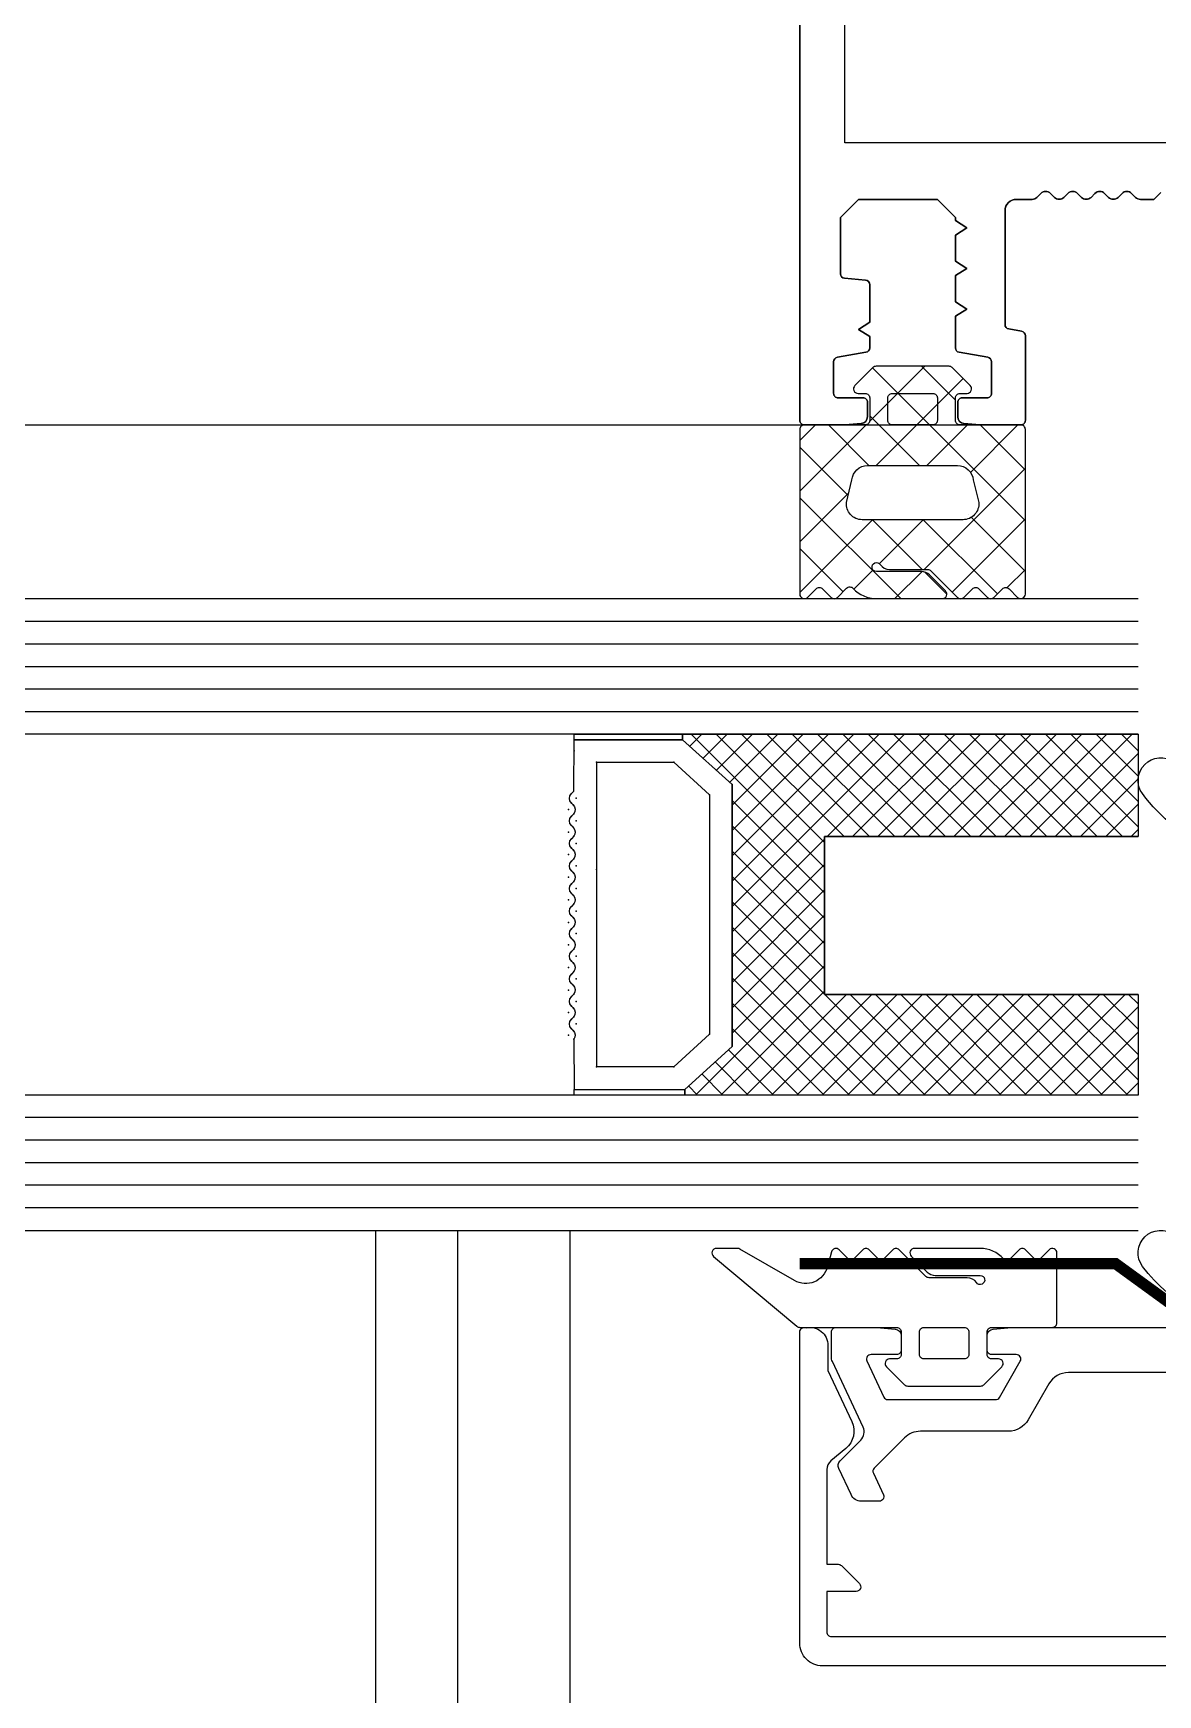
# Model space of a CAD drawing. Header units: inches. Extents: x 21 to 32698, y 13 to 3712.
# Drawn here: x 5495.24 to 5500.22, y 961.45 to 968.82 of the extents above; entities that cross this region are included whole.
import ezdxf

# ---------------------------------------------------------------- set-up
doc = ezdxf.new("R2010")
doc.units = ezdxf.units.IN
doc.header["$MEASUREMENT"] = 0
doc.set_wipeout_variables(frame=1)
for name, pattern in [('DASHDOT', [1, 0.5, -0.25, 0, -0.25]), ('DASHED2', [0.375, 0.25, -0.125]), ('HIDDEN', [9.525, 6.35, -3.175])]:
    doc.linetypes.add(name, pattern=pattern)
for name, color, linetype, lineweight in [('Z_MİM_-KM-GLAZ', 8, 'Continuous', 25), ('Z_MİM_-KM-IRON-09', 8, 'Continuous', 25), ('Z_MİM_-KM-PAINT', 8, 'Continuous', 25), ('Z_MİM_-KM-STRS', 8, 'Continuous', 25), ('Z_MİM_-KM-WALL-PLASTER', 8, 'Continuous', 25), ('Z_MİM_00', 8, 'Continuous', 25), ('Z_MİM_2-0', 8, 'Continuous', 25), ('Z_MİM_3-1', 8, 'DASHED2', 25), ('Z_MİM_78-köpük', 8, 'Continuous', 25), ('Z_MİM_Aksesuar', 8, 'Continuous', 25), ('Z_MİM_ALUMINIUM', 8, 'Continuous', 25), ('Z_MİM_AX', 8, 'DASHDOT', 25), ('Z_MİM_axis-su yalıtım', 8, 'HIDDEN', 25), ('Z_MİM_fitiller_k', 8, 'Continuous', 25), ('Z_MİM_KOLON-0.KAT', 8, 'Continuous', 25), ('Z_MİM_MYM_CAM', 8, 'Continuous', 25), ('Z_MİM_OL', 8, 'Continuous', 25), ('Z_MİM_TR', 8, 'Continuous', 25)]:
    doc.layers.add(name, color=color, linetype=linetype, lineweight=lineweight)

# ---------------------------------------------------------------- blocks, each defined once
blk = doc.blocks.new('VD')
at = {"layer": 'Z_MİM_2-0', "extrusion": (0.950035, -0.312144, 0), "elevation": -4.976}
blk.add_lwpolyline([(10.179, 0), (15.145, 0)], dxfattribs=at)
at = {"layer": 'Z_MİM_2-0', "extrusion": (0.932972, 0.359948, 0), "elevation": 5.738}
blk.add_lwpolyline([(14.873, 0), (10.567, 0)], dxfattribs=at)
at = {"layer": 'Z_MİM_2-0'}
blk.add_lwpolyline([(-1.734, 13.003), (1.724, 13.579)], dxfattribs=at)
at = {"layer": 'Z_MİM_2-0', "extrusion": (0.164399, -0.986394, 0)}
for points, elevation in [([(-0.174, 0), (4.084, 0)], -11.73), ([(3.854, 0), (-0.404, 0)], -10.349), ([(3.624, 0), (-0.634, 0)], -8.968), ([(3.393, 0), (-0.864, 0)], -7.587), ([(3.163, 0), (-1.095, 0)], -6.206), ([(2.933, 0), (-1.325, 0)], -4.825), ([(2.703, 0), (-1.555, 0)], -3.444), ([(2.473, 0), (-1.785, 0)], -2.063)]:
    blk.add_lwpolyline(points, dxfattribs=dict(at, elevation=elevation))
at = {"layer": 'Z_MİM_2-0', "extrusion": (1, 0, 0)}
for points, elevation in [([(11.924, 0), (0.142, 0)], 1.55), ([(0.142, 0), (11.224, 0)], -1.55), ([(-2.725, 0), (-3.093, 0)], -0.451), ([(-3.093, 0), (-2.725, 0)], 0.451)]:
    blk.add_lwpolyline(points, dxfattribs=dict(at, elevation=elevation))
at = {"layer": 'Z_MİM_2-0', "extrusion": (0.065533, -0.99785, 0), "elevation": -0.902}
blk.add_lwpolyline([(-0.259, 0), (2.164, 0)], dxfattribs=at)
at = {"layer": 'Z_MİM_2-0', "extrusion": (0, 1, 0)}
for points, elevation in [([(4.1, 0), (-4.1, 0)], -0.058), ([(-0.451, 0), (0.451, 0)], -2.725)]:
    blk.add_lwpolyline(points, dxfattribs=dict(at, elevation=elevation))
at = {"layer": 'Z_MİM_2-0'}
for centre, start, end in [((-1.75, 0.142), 270, 0), ((1.75, 0.142), 180, 270)]:
    blk.add_arc(centre, 0.2, start, end, dxfattribs=at)
at = {"layer": 'Z_MİM_2-0', "extrusion": (0, 0, -1)}
for centre, radius, start, end in [((1.28, -0.058), 2.82, 290.35102, 0), ((-1.28, -0.058), 2.82, 180, 249.64898), ((0, 3.392), 6.5, 273.97611, 290.35102), ((0, 3.392), 6.5, 249.64898, 266.02389)]:
    blk.add_arc(centre, radius, start, end, dxfattribs=at)
at = {"layer": 'Z_MİM_3-1', "extrusion": (0.469472, -0.882948, 0)}
blk.add_lwpolyline([(-1.297, 0), (0, 0)], dxfattribs=at)
at = {"layer": 'Z_MİM_3-1', "extrusion": (-0.469472, -0.882948, 0), "elevation": 0}
blk.add_lwpolyline([(0, 0), (1.297, 0)], dxfattribs=at)
at = {"layer": 'Z_MİM_3-1'}
for points in [[(-2.2, -2.725), (-1.145, -0.609)], [(-0.637, -3.077), (-0.52, -0.609)], [(-0.468, -3.092), (-0.35, -0.609)], [(0.468, -3.092), (0.35, -0.609)], [(0.637, -3.077), (0.52, -0.609)], [(1.145, -0.609), (2.2, -2.725)]]:
    blk.add_lwpolyline(points, dxfattribs=at)
at = {"layer": 'Z_MİM_3-1', "extrusion": (0.998869, -0.047542, 0), "elevation": -1.06}
blk.add_lwpolyline([(-3.05, 0), (-0.66, 0)], dxfattribs=at)
at = {"layer": 'Z_MİM_3-1', "extrusion": (0, 1, 0), "elevation": -0.609}
blk.add_lwpolyline([(1.145, 0), (-1.145, 0)], dxfattribs=at)
at = {"layer": 'Z_MİM_3-1', "extrusion": (0.998869, 0.047542, 0), "elevation": 1.06}
blk.add_lwpolyline([(-3.05, 0), (-0.66, 0)], dxfattribs=at)
at = {"layer": 'Z_MİM_AX', "extrusion": (1, 0, 0), "elevation": 0}
blk.add_lwpolyline([(-7.108, 0), (19.942, 0)], dxfattribs=at)
blk = doc.blocks.new('*U82')
at = {"layer": 'Z_MİM_-KM-IRON-09'}
blk.add_lwpolyline([(0.3999, 20), (0.3999, 54.5), (5.3999, 54.5), (5.3999, 55), (-0.1001, 55), (-0.1001, 20), (0.3999, 20)], dxfattribs=at)
at = {"layer": 'Z_MİM_OL', "xscale": 0.1, "yscale": 0.1, "zscale": 0.1}
blk.add_blockref('VD', (1.7261, 54.5058), dxfattribs=at)
blk = doc.blocks.new('*U219')
at = {"layer": 'Z_MİM_MYM_CAM'}
blk.add_line((211.169, 0), (-387.237, 0), dxfattribs=at)
for points in [[(211.169, 0), (-387.237, 0)], [(211.169, 0), (-387.237, 0)], [(-387.237, -1), (211.169, -1)], [(-387.237, -2), (211.169, -2)], [(-387.237, -3), (211.169, -3)], [(-387.237, -4), (211.169, -4)], [(-387.237, -5), (211.169, -5)], [(-387.237, -6), (211.169, -6)], [(-387.237, -22), (211.169, -22)], [(-387.237, -22), (211.169, -22)], [(211.169, -23), (-387.237, -23)], [(211.169, -24), (-387.237, -24)], [(211.169, -25), (-387.237, -25)], [(211.169, -26), (-387.237, -26)], [(211.169, -27), (-387.237, -27)], [(211.169, -28), (-387.237, -28)], [(211.169, -28), (-387.237, -28)]]:
    blk.add_lwpolyline(points, dxfattribs=at)
blk = doc.blocks.new('klips detay')
at = {"layer": 'Z_MİM_Aksesuar'}
h = blk.add_hatch(dxfattribs=at)
h.set_pattern_fill('ANSI37', color=256, scale=0.25, angle=-90, style=0)
h.set_pattern_definition([(315, (-4779.5639, 8940.09785), (0.56126601, 0.56126601), []), (45, (-4779.5639, 8940.09785), (-0.56126601, 0.56126601), [])])
h.paths.add_polyline_path([(0, -4.456), (0, 0), (-20.104, 0), (-20.104, -0.25), (-18, -2.145), (-18, -13.767), (-20.202, -15.75), (-20.202, -16), (0, -16), (0, -11.456), (-13.838, -11.456), (-13.9, -11.456), (-13.9, -4.456)])
blk.add_line((-25.002, -16), (-20.202, -16))
at = {"linetype": 'Continuous'}
for p in [(-20.587, -1.249), (-19, -2.692), (-19, -13.308), (-19, -13.308), (-18, -13.767), (-18, -13.767), (-25.002, -15.25), (-25.002, -15.25), (-25.002, -16), (-20.202, -16), (-20.202, -16)]:
    blk.add_point(p, dxfattribs=at)
at = {"layer": 'Z_MİM_Aksesuar'}
for p, q in [((-25.024, -2.469), (-25.001, -0.25)), ((-25.001, -0.25), (-20.104, -0.25)), ((-20.104, -0.25), (-18, -2.145)), ((-20.587, -1.249), (-24.013, -1.249)), ((-24.013, -14.751), (-24.013, -1.249)), ((-19, -2.692), (-20.587, -1.249)), ((-18, -2.145), (-18, -13.767)), ((-18, -13.767), (-18, -2.145)), ((-25.123, -2.939), (-25.048, -2.865)), ((-19, -13.308), (-19, -2.692)), ((-25.024, -3.469), (-25.128, -3.359)), ((-25.024, -4.469), (-25.128, -4.359)), ((-25.123, -3.939), (-25.048, -3.865)), ((-25.123, -4.939), (-25.048, -4.865)), ((-25.024, -5.469), (-25.128, -5.359)), ((-25.123, -5.939), (-25.048, -5.865)), ((-25.123, -5.939), (-25.048, -5.865)), ((-25.024, -6.469), (-25.128, -6.359)), ((-25.024, -6.469), (-25.128, -6.359)), ((-25.024, -7.469), (-25.128, -7.359)), ((-25.024, -7.469), (-25.128, -7.359)), ((-25.123, -6.939), (-25.048, -6.865)), ((-25.123, -6.939), (-25.048, -6.865)), ((-25.123, -7.939), (-25.048, -7.865)), ((-25.024, -8.469), (-25.128, -8.359)), ((-25.024, -9.469), (-25.128, -9.359)), ((-25.123, -8.939), (-25.048, -8.865)), ((-25.123, -9.939), (-25.048, -9.865)), ((-25.024, -10.469), (-25.128, -10.359)), ((-25.123, -10.939), (-25.048, -10.865)), ((-25.024, -11.469), (-25.128, -11.359)), ((-25.024, -12.469), (-25.128, -12.359)), ((-25.123, -11.939), (-25.048, -11.865)), ((-25.123, -12.939), (-25.048, -12.865)), ((-25.024, -13.469), (-25.128, -13.359)), ((-25.024, -13.469), (-25.002, -15.75)), ((-20.588, -14.751), (-19, -13.308)), ((-18, -13.767), (-20.202, -15.75)), ((-20.202, -15.75), (-18, -13.767)), ((-24.013, -14.751), (-20.588, -14.751)), ((-25.002, -15.75), (-20.202, -15.75))]:
    blk.add_line(p, q, dxfattribs=at)
for points in [[(0, -4.456), (0, 0), (-20.104, 0), (-20.104, -0.25), (-18, -2.145), (-18, -13.767), (-20.202, -15.75), (-20.202, -16), (0, -16), (0, -11.456), (-13.838, -11.456), (-13.9, -11.456), (-13.9, -4.456), (0, -4.456)], [(0, -4.456), (-13.9, -4.456), (-13.9, -11.456), (0, -11.456)]]:
    blk.add_lwpolyline(points, dxfattribs=at)
for centre, start, end in [((-24.911, -3.152), 134.96385, 223.53987), ((-25.261, -2.653), 314.96385, 37.83131), ((-25.261, -3.653), 314.96385, 37.83131), ((-24.911, -4.152), 134.96385, 223.53987), ((-24.911, -5.152), 134.96385, 223.53987), ((-25.261, -4.653), 314.96385, 37.83131), ((-25.261, -5.653), 314.96385, 37.83131), ((-25.261, -5.653), 314.96385, 37.83131), ((-24.911, -6.152), 134.96385, 223.53987), ((-24.911, -6.152), 134.96385, 223.53987), ((-25.261, -6.653), 314.96385, 37.83131), ((-25.261, -6.653), 314.96385, 37.83131), ((-24.911, -7.152), 134.96385, 223.53987), ((-24.911, -7.152), 134.96385, 223.53987), ((-24.911, -8.152), 134.96385, 223.53987), ((-25.261, -7.653), 314.96385, 37.83131), ((-25.261, -8.653), 314.96385, 37.83131), ((-24.911, -9.152), 134.96385, 223.53987), ((-25.261, -9.653), 314.96385, 37.83131), ((-24.911, -10.152), 134.96385, 223.53987), ((-24.911, -11.152), 134.96385, 223.53987), ((-25.261, -10.653), 314.96385, 37.83131), ((-25.261, -11.653), 314.96385, 37.83131), ((-24.911, -12.152), 134.96385, 223.53987), ((-25.261, -12.653), 314.96385, 37.83131), ((-24.911, -13.152), 134.96385, 223.53987)]:
    blk.add_arc(centre, 0.3, start, end, dxfattribs=at)
for p in [(-24.013, -1.249), (-25.261, -2.653), (-25.261, -2.653), (-25.123, -2.939), (-25.123, -2.939), (-25.048, -2.865), (-25.048, -2.865), (-25.024, -2.469), (-25.024, -2.469), (-25.261, -3.653), (-25.261, -3.653), (-25.128, -3.359), (-25.128, -3.359), (-25.024, -3.469), (-25.024, -3.469), (-24.911, -3.152), (-24.911, -3.152), (-25.128, -4.359), (-25.128, -4.359), (-25.123, -3.939), (-25.123, -3.939), (-25.048, -3.865), (-25.048, -3.865), (-24.911, -4.152), (-24.911, -4.152), (-25.261, -4.653), (-25.261, -4.653), (-25.123, -4.939), (-25.123, -4.939), (-25.048, -4.865), (-25.048, -4.865), (-25.024, -4.469), (-25.024, -4.469), (-24.911, -5.152), (-24.911, -5.152), (-24.911, -5.152), (-24.911, -5.152), (-25.261, -5.653), (-25.261, -5.653), (-25.261, -5.653), (-25.261, -5.653), (-25.261, -5.653), (-25.261, -5.653), (-25.261, -5.653), (-25.128, -5.359), (-25.128, -5.359), (-25.048, -5.865), (-25.048, -5.865), (-25.048, -5.865), (-25.024, -5.469), (-25.024, -5.469), (-25.024, -5.469), (-25.128, -6.359), (-25.128, -6.359), (-25.128, -6.359), (-25.123, -5.939), (-25.123, -5.939), (-25.123, -5.939), (-25.024, -6.469), (-25.024, -6.469), (-25.024, -6.469), (-24.911, -6.152), (-24.911, -6.152), (-24.911, -6.152), (-24.911, -6.152), (-24.911, -6.152), (-24.911, -6.152), (-24.911, -6.152), (-25.261, -6.653), (-25.261, -6.653), (-25.261, -6.653), (-25.261, -6.653), (-25.261, -6.653), (-25.261, -6.653), (-25.261, -6.653), (-25.128, -7.359), (-25.128, -7.359), (-25.128, -7.359), (-25.123, -6.939), (-25.123, -6.939), (-25.123, -6.939), (-25.048, -6.865), (-25.048, -6.865), (-25.048, -6.865), (-24.911, -7.152), (-24.911, -7.152), (-24.911, -7.152), (-24.911, -7.152), (-24.911, -7.152), (-24.911, -7.152), (-24.911, -7.152), (-25.261, -7.653), (-25.261, -7.653), (-25.261, -7.653), (-25.261, -7.653), (-25.123, -7.939), (-25.123, -7.939), (-25.048, -7.865), (-25.048, -7.865), (-25.024, -7.469), (-25.024, -7.469), (-25.024, -7.469), (-25.261, -8.653), (-25.261, -8.653), (-25.261, -8.653), (-25.261, -8.653), (-25.128, -8.359), (-25.128, -8.359), (-25.024, -8.469), (-25.024, -8.469), (-24.911, -8.152), (-24.911, -8.152), (-24.911, -8.152), (-24.911, -8.152), (-25.128, -9.359), (-25.128, -9.359), (-25.123, -8.939), (-25.123, -8.939), (-25.048, -8.865), (-25.048, -8.865), (-25.024, -9.469), (-25.024, -9.469), (-24.911, -9.152), (-24.911, -9.152), (-24.911, -9.152), (-24.911, -9.152), (-25.261, -9.653), (-25.261, -9.653), (-25.123, -9.939), (-25.123, -9.939), (-25.048, -9.865), (-25.048, -9.865), (-24.911, -10.152), (-24.911, -10.152), (-24.911, -10.152), (-24.911, -10.152), (-24.013, -10), (-25.261, -10.653), (-25.261, -10.653), (-25.261, -10.653), (-25.261, -10.653), (-25.128, -10.359), (-25.128, -10.359), (-25.123, -10.939), (-25.123, -10.939), (-25.048, -10.865), (-25.048, -10.865), (-25.024, -10.469), (-25.024, -10.469), (-25.261, -11.653), (-25.261, -11.653), (-25.261, -11.653), (-25.261, -11.653), (-25.128, -11.359), (-25.128, -11.359), (-25.024, -11.469), (-25.024, -11.469), (-24.911, -11.152), (-24.911, -11.152), (-24.911, -11.152), (-24.911, -11.152), (-24.911, -11.152), (-24.911, -11.152), (-24.911, -11.152), (-24.911, -11.152), (-25.128, -12.359), (-25.128, -12.359), (-25.123, -11.939), (-25.123, -11.939), (-25.048, -11.865), (-25.048, -11.865), (-25.024, -12.469), (-25.024, -12.469), (-24.911, -12.152), (-24.911, -12.152), (-24.911, -12.152), (-24.911, -12.152), (-24.911, -12.152), (-24.911, -12.152), (-24.911, -12.152), (-24.911, -12.152), (-25.261, -12.653), (-25.261, -12.653), (-25.261, -12.653), (-25.261, -12.653), (-25.123, -12.939), (-25.123, -12.939), (-25.048, -12.865), (-25.048, -12.865), (-24.911, -13.152), (-24.911, -13.152), (-24.911, -13.152), (-24.911, -13.152), (-24.013, -14.751), (-20.588, -14.751)]:
    blk.add_point(p, dxfattribs=at)
at = {"layer": 'Z_MİM_ALUMINIUM'}
for p, q in [((-20.104, 0), (-25.001, 0)), ((-25.001, 0), (-25.001, -0.25)), ((-20.104, -0.25), (-20.104, 0)), ((-25.001, -0.25), (-20.104, -0.25)), ((-20.202, -15.75), (-25.002, -15.75)), ((-25.002, -15.75), (-25.002, -16)), ((-20.202, -16), (-20.202, -15.75))]:
    blk.add_line(p, q, dxfattribs=at)
blk = doc.blocks.new('D09056')
at = {"layer": 'Z_MİM_78-köpük'}
blk.add_lwpolyline([(6, -9.143, -0.314914), (6.657, -8.204, 0.149332), (9.81, -5.822, 0.850698), (8.418, -4.422, -0.156616), (5.062, -5.5), (5, -5.5), (5, -5.509), (1.8, -5.509), (1.8, -1.16), (0.625, -0.219, 0.351086), (-0.625, -0.219), (-1.8, -1.16), (-1.8, -5.509), (-5, -5.509), (-5.062, -5.5, -0.156616), (-8.418, -4.422, 0.850698), (-9.81, -5.822, 0.149332), (-6.657, -8.204, -0.314914), (-6, -9.143), (-6, -25.073, -0.555494), (-7.442, -25.97, -0.047351), (-8.397, -25.381, 0.866334), (-9.803, -26.775, 0.237484), (-4.371, -29.509), (4.371, -29.509, 0.237484), (9.803, -26.775, 0.866334), (8.397, -25.381, -0.047351), (7.442, -25.97, -0.555494), (6, -25.073)], format="xyb", close=True, dxfattribs=at)
blk = doc.blocks.new('-KM-AL5 140_164')
at = {"layer": 'Z_MİM_ALUMINIUM'}
for points in [[(146.2304, -35.95), (141.4304, -35.95, -0.414214), (141.3304, -35.85), (141.3304, -34.47, -0.544797), (141.3586, -34.4518, -0.47748), (141.4554, -34.53), (141.4554, -34.6411), (141.561, -34.8676, -0.339454), (141.5347, -34.9865), (141.4683, -35.0422, 0.221695), (141.4504, -35.0805), (141.4504, -35.5), (141.5004, -35.5, -0.198912), (141.5146, -35.5059), (141.5946, -35.5859, -0.668179), (141.5804, -35.62), (141.4504, -35.62), (141.4504, -35.8, 0.414214), (141.4704, -35.82), (146.1904, -35.82, 0.414214)], [(143.2365, -34.6503), (142.5213, -34.6503, 0.267949), (142.4347, -34.7003), (142.3424, -34.8603, -0.267949), (142.2558, -34.9103), (141.8653, -34.9103, 0.198912), (141.7945, -34.9396), (141.6605, -35.0736, 0.315299), (141.6565, -35.0962), (141.7012, -35.1918, -0.548619), (141.683, -35.2203), (141.6028, -35.2203, -0.291473), (141.5575, -35.1914), (141.5032, -35.075, -0.315299), (141.5092, -35.0411), (141.601, -34.9493, 0.315299), (141.611, -34.8928), (141.4751, -34.6014, -0.109518), (141.4704, -34.5803), (141.4704, -34.4703, -0.414214), (141.4904, -34.4503), (141.6704, -34.4503, -0.02182), (141.6722, -34.4504), (141.753, -34.4574, -0.388879), (141.7804, -34.4873), (141.7804, -34.5503, -0.414214), (141.7604, -34.5703), (141.6464, -34.5703, 0.548619), (141.6283, -34.5987), (141.7029, -34.7587, 0.291473), (141.7211, -34.7703), (142.198, -34.7703, 0.267949), (142.2154, -34.7603), (142.3077, -34.6003, 0.57735), (142.2904, -34.5703), (142.1804, -34.5703, -0.414214), (142.1604, -34.5503), (142.1604, -34.4873, -0.388879), (142.1878, -34.4574), (142.2687, -34.4504, -0.02182), (142.2704, -34.4503), (143.6104, -34.4503, -0.57735)]]:
    blk.add_lwpolyline(points, format="xyb", dxfattribs=at)
at = {"layer": 'Z_MİM_axis-su yalıtım', "ltscale": 25, "const_width": 0.05}
blk.add_lwpolyline([(146.3308, -34.1674), (144.9304, -34.1674), (144.5608, -34.4361), (143.9929, -34.4361), (143.8929, -34.356, 0.350813), (143.7679, -34.356), (143.6679, -34.4361), (143.1, -34.4361), (142.7304, -34.1674), (141.33, -34.1674)], format="xyb", dxfattribs=at)
at = {"layer": 'Z_MİM_fitiller_k', "linetype": 'Continuous', "flags": 128}
for points in [[(141.4532, -34.1815, -0.493145), (141.3066, -34.2422), (141.0649, -34.1027, 0.131652), (141.0549, -34.1), (140.9611, -34.1, 0.700208), (140.9482, -34.1353), (141.3177, -34.4453, 0.176327), (141.3305, -34.45), (141.7604, -34.45, -0.414214), (141.7804, -34.47), (141.7804, -34.57, -0.414214), (141.7604, -34.59), (141.7287, -34.59, 0.668179), (141.7146, -34.6241), (141.7946, -34.7041, 0.198912), (141.8087, -34.71), (142.1321, -34.71, 0.198912), (142.1463, -34.7041), (142.2263, -34.6241, 0.668179), (142.2121, -34.59), (142.1804, -34.59, -0.414214), (142.1604, -34.57), (142.1604, -34.47, -0.414214), (142.1804, -34.45), (142.4504, -34.45, 0.414214), (142.4704, -34.43), (142.4704, -34.12, 0.668179), (142.4363, -34.1059), (142.398, -34.1441, -0.414214), (142.3697, -34.1441), (142.3314, -34.1059, 0.414214), (142.3031, -34.1059), (142.2627, -34.1463, -0.427607), (142.2338, -34.1456, 0.210768), (142.1304, -34.1), (141.8387, -34.1, 0.668179), (141.8246, -34.1341), (141.8958, -34.2054, 0.198912), (141.9311, -34.22), (142.1304, -34.22, -1.650385), (142.114, -34.2514, 0.245393), (142.073, -34.23), (141.9033, -34.23, -0.198912), (141.8891, -34.2241), (141.7708, -34.1059, 0.414214), (141.7425, -34.1059), (141.7043, -34.1441, -0.414214), (141.676, -34.1441), (141.6377, -34.1059, 0.414214), (141.6094, -34.1059), (141.5711, -34.1441, -0.414214), (141.5428, -34.1441), (141.5046, -34.1059, 0.57735), (141.4711, -34.1148)], [(142.0804, -34.57, -0.414214), (142.0604, -34.59), (141.8804, -34.59, -0.414214), (141.8604, -34.57), (141.8604, -34.47, -0.414214), (141.8804, -34.45), (142.0604, -34.45, -0.414214), (142.0804, -34.47)]]:
    blk.add_lwpolyline(points, format="xyb", close=True, dxfattribs=at)
blk.add_wipeout([(151.4879, -34.02), (151.7258, -15.4799), (149.45, -15.45), (149.45, 7.15), (9.45, 7.15), (9.45, -15.45), (7.3978, -15.45), (7.5673, -34.0611)])
at = {"layer": 'Z_MİM_fitiller_k'}
h = blk.add_hatch(dxfattribs=at)
h.set_pattern_fill('ANSI37', color=256, scale=0.05)
h.set_pattern_definition([(45, (-144087.1867, -66006.96493), (-0.11225320151, 0.11225320151), []), (135, (-144087.1867, -66006.96493), (-0.11225320151, -0.11225320151), [])])
edge = h.paths.add_edge_path()
edge.add_line((142.3304, -31.2), (142.3304, -30.47))
edge.add_arc((142.3104, -30.47), 0.02, 0, 90)
edge.add_line((142.3104, -30.45), (142.0404, -30.45))
edge.add_arc((142.0404, -30.43), 0.02, 180, 270, ccw=False)
edge.add_line((142.0204, -30.43), (142.0204, -30.33))
edge.add_arc((142.0404, -30.33), 0.02, 90, 180, ccw=False)
edge.add_line((142.0404, -30.31), (142.0721, -30.31))
edge.add_arc((142.0721, -30.29), 0.02, 270, 405)
edge.add_line((142.0863, -30.2759), (142.0063, -30.1959))
edge.add_arc((141.9921, -30.21), 0.02, 45, 90)
edge.add_line((141.9921, -30.19), (141.6687, -30.19))
edge.add_arc((141.6687, -30.21), 0.02, 90, 135)
edge.add_line((141.6546, -30.1959), (141.5746, -30.2759))
edge.add_arc((141.5887, -30.29), 0.02, 135, 270)
edge.add_line((141.5887, -30.31), (141.6204, -30.31))
edge.add_arc((141.6204, -30.33), 0.02, 0, 90, ccw=False)
edge.add_line((141.6404, -30.33), (141.6404, -30.43))
edge.add_arc((141.6204, -30.43), 0.02, 270, 360, ccw=False)
edge.add_line((141.6204, -30.45), (141.3504, -30.45))
edge.add_arc((141.3504, -30.47), 0.02, 90, 180)
edge.add_line((141.3304, -30.47), (141.3304, -31.2))
edge.add_arc((141.3504, -31.2), 0.02, 180, 315)
edge.add_line((141.3646, -31.2142), (141.4028, -31.1759))
edge.add_arc((141.417, -31.19), 0.02, 45, 135, ccw=False)
edge.add_line((141.4311, -31.1759), (141.4694, -31.2142))
edge.add_arc((141.4835, -31.2), 0.02, 225, 315)
edge.add_line((141.4977, -31.2142), (141.5381, -31.1737))
edge.add_arc((141.5522, -31.1879), 0.02, 42.39242, 135, ccw=False)
edge.add_arc((141.6704, -31.08), 0.14, 222.39242, 270)
edge.add_line((141.6704, -31.22), (141.9621, -31.22))
edge.add_arc((141.9621, -31.2), 0.02, 270, 405)
edge.add_line((141.9763, -31.1859), (141.9051, -31.1147))
edge.add_arc((141.8697, -31.15), 0.05, 45, 90)
edge.add_line((141.8697, -31.1), (141.6704, -31.1))
edge.add_arc((141.6704, -31.08), 0.02, 34.8499, 270, ccw=False)
edge.add_arc((141.7279, -31.04), 0.05, 214.8499, 270)
edge.add_line((141.7279, -31.09), (141.8976, -31.09))
edge.add_arc((141.8976, -31.11), 0.02, 45, 90, ccw=False)
edge.add_line((141.9117, -31.0959), (142.03, -31.2142))
edge.add_arc((142.0441, -31.2), 0.02, 225, 315)
edge.add_line((142.0583, -31.2142), (142.0966, -31.1759))
edge.add_arc((142.1107, -31.19), 0.02, 45, 135, ccw=False)
edge.add_line((142.1248, -31.1759), (142.1631, -31.2142))
edge.add_arc((142.1773, -31.2), 0.02, 225, 315)
edge.add_line((142.1914, -31.2142), (142.2297, -31.1759))
edge.add_arc((142.2438, -31.19), 0.02, 45, 135, ccw=False)
edge.add_line((142.258, -31.1759), (142.2963, -31.2142))
edge.add_arc((142.3104, -31.2), 0.02, 225, 360)
edge = h.paths.add_edge_path(flags=16)
edge.add_line((141.5371, -30.7939), (141.5616, -30.6939))
edge.add_arc((141.6313, -30.7), 0.07, 90, 175, ccw=False)
edge.add_line((141.6313, -30.63), (142.0295, -30.63))
edge.add_arc((142.0295, -30.7), 0.07, 5, 90, ccw=False)
edge.add_line((142.0993, -30.6939), (142.1238, -30.7939))
edge.add_arc((142.054, -30.8), 0.07, -90, 5, ccw=False)
edge.add_line((142.054, -30.87), (141.6068, -30.87))
edge.add_arc((141.6068, -30.8), 0.07, 175, 270, ccw=False)
at = {"layer": 'Z_MİM_ALUMINIUM', "linetype": 'ByBlock'}
for points in [[(141.3304, -18.57), (141.3304, -30.43, 0.414214), (141.3504, -30.45), (141.5304, -30.45, 0.02182), (141.5322, -30.4499), (141.603, -30.4437, 0.388879), (141.6304, -30.4139), (141.6304, -30.35, 0.414214), (141.6104, -30.33), (141.5004, -30.33, -0.414214), (141.4804, -30.31), (141.4804, -30.17, -0.36397), (141.4969, -30.1503), (141.6239, -30.1279, 0.36397), (141.6404, -30.1082), (141.6404, -30.0582), (141.5904, -30.0264), (141.6404, -29.9945), (141.6404, -29.8282, 0.388879), (141.6222, -29.8083), (141.5287, -29.8001, -0.388879), (141.5104, -29.7802), (141.5104, -29.53), (141.5904, -29.45), (141.9404, -29.45), (142.0204, -29.53), (142.0204, -29.5445), (142.0704, -29.5764), (142.0204, -29.6082), (142.0204, -29.7245), (142.0704, -29.7564), (142.0204, -29.7882), (142.0204, -29.9045), (142.0704, -29.9364), (142.0204, -29.9682), (142.0204, -30.1082, 0.36397), (142.0369, -30.1279), (142.1639, -30.1503, -0.36397), (142.1804, -30.17), (142.1804, -30.31, -0.414214), (142.1604, -30.33), (142.0504, -30.33, 0.414214), (142.0304, -30.35), (142.0304, -30.4139, 0.388879), (142.0578, -30.4437), (142.1287, -30.4499, 0.02182), (142.1304, -30.45), (142.3104, -30.45, 0.414214), (142.3304, -30.43), (142.3304, -30.0543, 0.36397), (142.3139, -30.0346), (142.2569, -30.0246, -0.36397), (142.2404, -30.0049), (142.2404, -29.5, -0.414214), (142.2904, -29.45), (142.3604, -29.45, 0.198912), (142.3816, -29.4412), (142.3992, -29.4237, -0.414214), (142.4416, -29.4237), (142.4592, -29.4412, 0.414214), (142.5016, -29.4412), (142.5192, -29.4237, -0.414214), (142.5616, -29.4237), (142.5792, -29.4412, 0.414214), (142.6216, -29.4412), (142.6392, -29.4237, -0.414214), (142.6816, -29.4237), (142.6992, -29.4412, 0.414214), (142.7416, -29.4412), (142.7592, -29.4237, -0.414214), (142.8016, -29.4237), (142.8192, -29.4412, 0.198912), (142.8404, -29.45), (142.9004, -29.45), (142.9304, -29.42)], [(142.9304, -29.42), (142.9004, -29.45), (142.8404, -29.45, -0.198912), (142.8192, -29.4412), (142.8016, -29.4237, 0.414214), (142.7592, -29.4237), (142.7416, -29.4412, -0.414214), (142.6992, -29.4412), (142.6816, -29.4237, 0.414214), (142.6392, -29.4237), (142.6216, -29.4412, -0.414214), (142.5792, -29.4412), (142.5616, -29.4237, 0.414214), (142.5192, -29.4237), (142.5016, -29.4412, -0.414214), (142.4592, -29.4412), (142.4416, -29.4237, 0.414214), (142.3992, -29.4237), (142.3816, -29.4412, -0.198912), (142.3604, -29.45), (142.2904, -29.45, 0.414214), (142.2404, -29.5), (142.2404, -30.0049, 0.36397), (142.2569, -30.0246), (142.3139, -30.0346, -0.36397), (142.3304, -30.0543), (142.3304, -30.43, -0.414214), (142.3104, -30.45), (142.1304, -30.45, -0.02182), (142.1287, -30.4499), (142.0578, -30.4437, -0.388879), (142.0304, -30.4139), (142.0304, -30.35, -0.414214), (142.0504, -30.33), (142.1604, -30.33, 0.414214), (142.1804, -30.31), (142.1804, -30.17, 0.36397), (142.1639, -30.1503), (142.0369, -30.1279, -0.36397), (142.0204, -30.1082), (142.0204, -29.9682), (142.0704, -29.9364), (142.0204, -29.9045), (142.0204, -29.7882), (142.0704, -29.7564), (142.0204, -29.7245), (142.0204, -29.6082), (142.0704, -29.5764), (142.0204, -29.5445), (142.0204, -29.53), (141.9404, -29.45), (141.5904, -29.45), (141.5104, -29.53), (141.5104, -29.7802, 0.388879), (141.5287, -29.8001), (141.6222, -29.8083, -0.388879), (141.6404, -29.8282), (141.6404, -29.9945), (141.5904, -30.0264), (141.6404, -30.0582), (141.6404, -30.1082, -0.36397), (141.6239, -30.1279), (141.4969, -30.1503, 0.36397), (141.4804, -30.17), (141.4804, -30.31, 0.414214), (141.5004, -30.33), (141.6104, -30.33, -0.414214), (141.6304, -30.35), (141.6304, -30.4139, -0.388879), (141.603, -30.4437), (141.5322, -30.4499, -0.02182), (141.5304, -30.45), (141.3504, -30.45, -0.414214), (141.3304, -30.43), (141.3304, -18.57, -0.414214)]]:
    blk.add_lwpolyline(points, format="xyb", dxfattribs=at)
at = {"layer": 'Z_MİM_ALUMINIUM'}
blk.add_lwpolyline([(141.5304, -19.99), (141.5304, -18.75), (146.1304, -18.75), (146.1304, -19.99), (145.9004, -19.99, 0.414214), (145.8804, -20.01), (145.8804, -20.12, 0.414214), (145.9004, -20.14), (146.1304, -20.14), (146.1304, -29.2), (141.5304, -29.2), (141.5304, -20.14), (141.7604, -20.14, 0.414214), (141.7804, -20.12), (141.7804, -20.01, 0.414214), (141.7604, -19.99)], format="xyb", close=True, dxfattribs=at)
at = {"layer": 'Z_MİM_ALUMINIUM', "elevation": 0.0016}
blk.add_lwpolyline([(16.7132, -30.45), (142.1754, -30.45)], dxfattribs=at)
at = {"layer": 'Z_MİM_fitiller_k', "linetype": 'Continuous', "flags": 128}
for points in [[(142.3304, -31.2), (142.3304, -30.47, 0.414214), (142.3104, -30.45), (142.0404, -30.45, -0.414214), (142.0204, -30.43), (142.0204, -30.33, -0.414214), (142.0404, -30.31), (142.0721, -30.31, 0.668179), (142.0863, -30.2759), (142.0063, -30.1959, 0.198912), (141.9921, -30.19), (141.6687, -30.19, 0.198912), (141.6546, -30.1959), (141.5746, -30.2759, 0.668179), (141.5887, -30.31), (141.6204, -30.31, -0.414214), (141.6404, -30.33), (141.6404, -30.43, -0.414214), (141.6204, -30.45), (141.3504, -30.45, 0.414214), (141.3304, -30.47), (141.3304, -31.2, 0.668179), (141.3646, -31.2142), (141.4028, -31.1759, -0.414214), (141.4311, -31.1759), (141.4694, -31.2142, 0.414214), (141.4977, -31.2142), (141.5381, -31.1737, -0.427607), (141.567, -31.1744, 0.210768), (141.6704, -31.22), (141.9621, -31.22, 0.668179), (141.9763, -31.1859), (141.9051, -31.1147, 0.198912), (141.8697, -31.1), (141.6704, -31.1, -1.650385), (141.6868, -31.0686, 0.245393), (141.7279, -31.09), (141.8976, -31.09, -0.198912), (141.9117, -31.0959), (142.03, -31.2142, 0.414214), (142.0583, -31.2142), (142.0966, -31.1759, -0.414214), (142.1248, -31.1759), (142.1631, -31.2142, 0.414214), (142.1914, -31.2142), (142.2297, -31.1759, -0.414214), (142.258, -31.1759), (142.2963, -31.2142, 0.668179)], [(141.7204, -30.33, -0.414214), (141.7404, -30.31), (141.9204, -30.31, -0.414214), (141.9404, -30.33), (141.9404, -30.43, -0.414214), (141.9204, -30.45), (141.7404, -30.45, -0.414214), (141.7204, -30.43)], [(141.5371, -30.7939), (141.5616, -30.6939, -0.388879), (141.6313, -30.63), (142.0295, -30.63, -0.388879), (142.0993, -30.6939), (142.1238, -30.7939, -0.440011), (142.054, -30.87), (141.6068, -30.87, -0.440011)]]:
    blk.add_lwpolyline(points, format="xyb", close=True, dxfattribs=at)
at = {"xscale": -0.1, "yscale": 0.1, "zscale": 0.1, "rotation": 180}
blk.add_blockref('klips detay', (142.8304, -33.42), dxfattribs=at)
at = {"layer": 'Z_MİM_KOLON-0.KAT', "xscale": 0.1, "yscale": 0.1, "zscale": 0.1, "rotation": 180}
blk.add_blockref('*U219', (104.1067, -34.02), dxfattribs=at)
at = {"layer": 'Z_MİM_TR', "xscale": -0.1, "yscale": 0.1, "zscale": 0.1}
blk.add_blockref('D09056', (143.8304, -31.502), dxfattribs=at)

msp = doc.modelspace()

# ---------------------------------------------------------------- linework, layer by layer
at = {"layer": 'Z_MİM_-KM-PAINT'}
msp.add_lwpolyline([(4657.2571, 1293.0577), (4657.2571, 966.5831), (3316.2576, 966.5831), (3316.2576, 1621.5832), (3026.2581, 1621.5834), (3026.2581, 2597.5843), (6847.2581, 2597.5843), (6847.2581, 966.5831), (5326.257, 966.5831), (5326.257, 1293.0577)], dxfattribs=at)
at = {"layer": 'Z_MİM_-KM-STRS'}
msp.add_lwpolyline([(5496.757, 982.0831), (5496.757, 607.0831), (4486.7571, 607.0831), (4486.7571, 982.0831)], dxfattribs=at)
at = {"layer": 'Z_MİM_-KM-WALL-PLASTER'}
msp.add_lwpolyline([(4656.7571, 1293.0577), (4656.7571, 967.0831), (3316.7576, 967.0831), (3316.7576, 1622.0832), (3026.7581, 1622.0834), (3026.7581, 2597.0843), (6846.7581, 2597.0843), (6846.7581, 967.0831), (5326.757, 967.0831), (5326.757, 1293.0577)], dxfattribs=at)

# ---------------------------------------------------------------- block references
at = {"layer": 'Z_MİM_00'}
msp.add_blockref('*U82', (5497.2198, 912.0831), dxfattribs=at)

# ---------------------------------------------------------------- next in the draw order: block references
at = {"layer": 'Z_MİM_-KM-GLAZ'}
msp.add_blockref('-KM-AL5 140_164', (5357.3073, 997.5332), dxfattribs=at)

doc.saveas('drawing.dxf')
